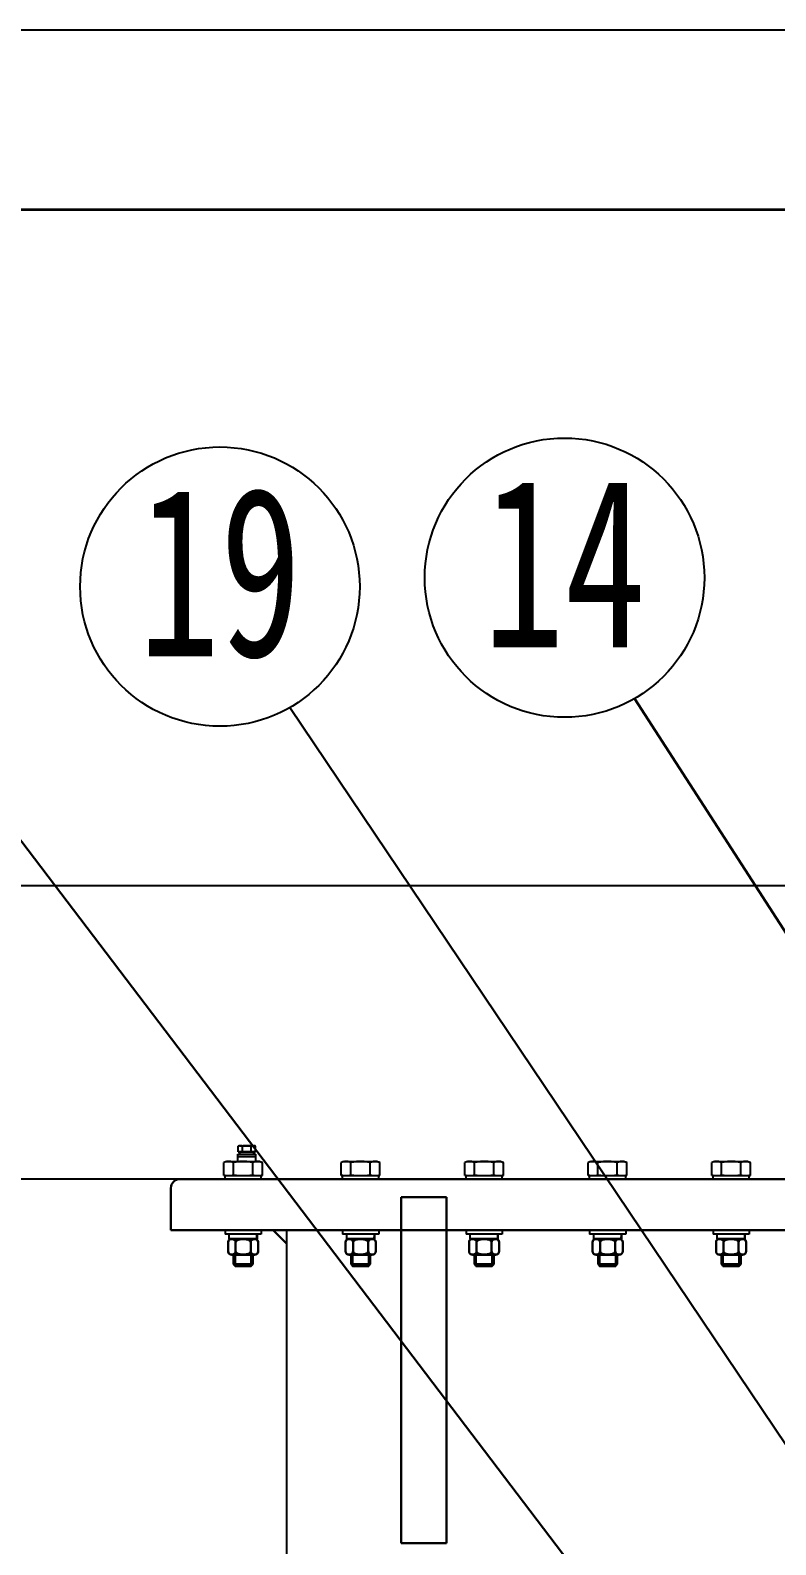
# Model space of a CAD drawing. Extents: x 54056 to 359947, y -41534 to 373650.
# Drawn here: x 79326 to 79821, y -35448 to -34442 of the extents above; entities that cross this region are included whole.
import ezdxf
from ezdxf.enums import TextEntityAlignment as Align

# ---------------------------------------------------------------- set-up
doc = ezdxf.new("R2010")
doc.units = 0
doc.header["$LTSCALE"] = 3
doc.header["$MEASUREMENT"] = 0
doc.layers.get('0').update_dxf_attribs({"linetype": 'CONTINUOUS', "lineweight": 30})
doc.layers.get('DEFPOINTS').update_dxf_attribs({"linetype": 'CONTINUOUS', "lineweight": 20})
for name, color, linetype in [('02___PRT_ALL_AXES', 7, 'CONTINUOUS'), ('08', 1, 'CONTINUOUS'), ('CHAMFER', 7, 'CONTINUOUS')]:
    doc.layers.add(name, color=color, linetype=linetype)
for name, color, linetype, lineweight in [('11', 3, 'CONTINUOUS', 18), ('标注、文本', 3, 'CONTINUOUS', 25), ('粗实线', 7, 'CONTINUOUS', 35)]:
    doc.layers.add(name, color=color, linetype=linetype, lineweight=lineweight)
doc.styles.get("Standard").update_dxf_attribs({"font": 'STFANGSO.TTF', "width": 0.7})
doc.dimstyles.new('1-15', dxfattribs={"dimscale": 20, "dimtxt": 3.5, "dimasz": 2, "dimexe": 1.5, "dimexo": 0.5, "dimgap": 0.5, "dimtad": 1, "dimtoh": 1, "dimdec": 1, "dimdsep": 46, "dimtxsty": 'Standard', "dimcen": 2.5, "dimclrd": 3, "dimclre": 3, "dimclrt": 3, "dimadec": 0, "dimazin": 2, "dimtfac": 1, "dimtdec": 1, "dimtmove": 0, "dimatfit": 2, "dimfxl": 1, "dimarcsym": 0})

# ---------------------------------------------------------------- blocks, each defined once
blk = doc.blocks.new('*D79')
at = {"color": 3, "linetype": 'ByBlock', "lineweight": -2, "transparency": 16777216}
for p, q in [((79743.2, -35205.2), (78150.5, -35205.2)), ((78180.5, -35245.2), (78180.5, -37325.2)), ((79743.2, -37365.2), (78150.5, -37365.2))]:
    blk.add_line(p, q, dxfattribs=at)
at = {"color": 3, "linetype": 'ByBlock', "transparency": 16777216}
for points in [[(78173.8, -35245.2), (78187.2, -35245.2), (78180.5, -35205.2)], [(78173.8, -37325.2), (78187.2, -37325.2), (78180.5, -37365.2)]]:
    blk.add_solid(points, dxfattribs=at)
at = {"layer": 'DEFPOINTS', "color": 0, "linetype": 'ByBlock', "transparency": 16777216}
for p in [(79753.2, -35205.2), (78180.5, -37365.2), (79753.2, -37365.2)]:
    blk.add_point(p, dxfattribs=at)
at = {"color": 3, "linetype": 'ByBlock', "lineweight": 30, "transparency": 16777216, "insert": (78134.5, -36285.2), "char_height": 70, "attachment_point": 5, "rotation": 90}
blk.add_mtext('1915', dxfattribs=at)
blk = doc.blocks.new('*D80')
at = {"color": 3, "linetype": 'ByBlock', "lineweight": -2, "transparency": 16777216}
for p, q in [((80402.7, -35010.2), (78009, -35010.2)), ((78039, -35050.2), (78039, -37325.2)), ((78746.1, -37365.2), (78009, -37365.2))]:
    blk.add_line(p, q, dxfattribs=at)
at = {"color": 3, "linetype": 'ByBlock', "transparency": 16777216}
for points in [[(78032.3, -35050.2), (78045.7, -35050.2), (78039, -35010.2)], [(78032.3, -37325.2), (78045.7, -37325.2), (78039, -37365.2)]]:
    blk.add_solid(points, dxfattribs=at)
at = {"layer": 'DEFPOINTS', "color": 0, "linetype": 'ByBlock', "transparency": 16777216}
for p in [(80412.7, -35010.2), (78039, -37365.2), (78756.1, -37365.2)]:
    blk.add_point(p, dxfattribs=at)
at = {"color": 3, "linetype": 'ByBlock', "lineweight": 30, "transparency": 16777216, "insert": (77993.1, -36187.7), "char_height": 70, "attachment_point": 5, "rotation": 90}
blk.add_mtext('2105', dxfattribs=at)

msp = doc.modelspace()

# ---------------------------------------------------------------- linework, layer by layer
at = {"color": 1, "linetype": 'ByBlock'}
for p, q in [((80308.443, -35787.438), (79727.642, -34885.742)), ((79789.219, -35597.94), (79252.857, -34891.685)), ((80098.743, -35784.861), (79498.809, -34891.685))]:
    msp.add_line(p, q, dxfattribs=at)
at = {"color": 7, "linetype": 'Continuous'}
for p, q in [((79464.466, -35186.953), (79476.014, -35186.953)), ((79474.89, -35188.553), (79474.89, -35187.28)), ((79425.74, -35205.153), (81387.74, -35205.153)), ((79454.908, -35202.653), (79455.864, -35202.653)), ((79460.369, -35202.653), (79463.236, -35202.653)), ((79472.244, -35202.653), (79475.111, -35202.653)), ((79479.616, -35202.653), (79480.572, -35202.653)), ((79532.908, -35202.653), (79533.864, -35202.653)), ((79538.369, -35202.653), (79541.236, -35202.653)), ((79550.244, -35202.653), (79553.111, -35202.653)), ((79557.616, -35202.653), (79558.572, -35202.653)), ((79614.908, -35202.653), (79615.864, -35202.653)), ((79620.369, -35202.653), (79623.236, -35202.653)), ((79632.244, -35202.653), (79635.111, -35202.653)), ((79639.616, -35202.653), (79640.572, -35202.653)), ((79696.908, -35202.653), (79697.864, -35202.653)), ((79702.369, -35202.653), (79705.236, -35202.653)), ((79714.244, -35202.653), (79717.111, -35202.653)), ((79721.616, -35202.653), (79722.572, -35202.653)), ((79778.908, -35202.653), (79779.864, -35202.653)), ((79784.369, -35202.653), (79787.236, -35202.653)), ((79796.244, -35202.653), (79799.111, -35202.653)), ((79803.616, -35202.653), (79804.572, -35202.653)), ((79419.74, -35211.153), (79419.74, -35239.153)), ((79572.74, -35217.153), (79572.74, -35447.153)), ((79572.74, -35217.153), (79602.74, -35217.153)), ((79602.74, -35447.153), (79602.74, -35217.153)), ((81210.74, -35239.153), (79419.74, -35239.153)), ((79496.74, -35248.153), (79487.74, -35239.153)), ((79457.725, -35253.049), (79457.725, -35247.257)), ((79458.54, -35244.753), (79476.94, -35244.753)), ((79462.733, -35253.049), (79462.733, -35247.257)), ((79472.748, -35253.049), (79472.748, -35247.257)), ((79476.744, -35244.753), (79476.744, -35244.747)), ((79476.94, -35244.753), (79476.94, -35241.98)), ((79477.755, -35253.049), (79477.755, -35247.257)), ((79535.725, -35253.049), (79535.725, -35247.257)), ((79536.54, -35244.753), (79554.94, -35244.753)), ((79540.733, -35253.049), (79540.733, -35247.257)), ((79550.748, -35253.049), (79550.748, -35247.257)), ((79554.744, -35244.753), (79554.744, -35244.747)), ((79554.94, -35244.753), (79554.94, -35241.98)), ((79555.755, -35253.049), (79555.755, -35247.257)), ((79617.725, -35253.049), (79617.725, -35247.257)), ((79618.54, -35244.753), (79636.94, -35244.753)), ((79622.733, -35253.049), (79622.733, -35247.257)), ((79632.748, -35253.049), (79632.748, -35247.257)), ((79636.744, -35244.753), (79636.744, -35244.747)), ((79636.94, -35244.753), (79636.94, -35241.98)), ((79637.755, -35253.049), (79637.755, -35247.257)), ((79699.725, -35253.049), (79699.725, -35247.257)), ((79700.54, -35244.753), (79718.94, -35244.753)), ((79704.733, -35253.049), (79704.733, -35247.257)), ((79714.748, -35253.049), (79714.748, -35247.257)), ((79718.744, -35244.753), (79718.744, -35244.747)), ((79718.94, -35244.753), (79718.94, -35241.98)), ((79719.755, -35253.049), (79719.755, -35247.257)), ((79781.725, -35253.049), (79781.725, -35247.257)), ((79782.54, -35244.753), (79800.94, -35244.753)), ((79786.733, -35253.049), (79786.733, -35247.257)), ((79796.748, -35253.049), (79796.748, -35247.257)), ((79800.744, -35244.753), (79800.744, -35244.747)), ((79800.94, -35244.753), (79800.94, -35241.98)), ((79801.755, -35253.049), (79801.755, -35247.257)), ((79460.229, -35255.553), (79475.251, -35255.553)), ((79461.39, -35255.553), (79461.39, -35261.708)), ((79474.09, -35255.553), (79474.09, -35261.708)), ((79538.229, -35255.553), (79553.251, -35255.553)), ((79539.39, -35255.553), (79539.39, -35261.708)), ((79552.09, -35255.553), (79552.09, -35261.708)), ((79620.229, -35255.553), (79635.251, -35255.553)), ((79621.39, -35255.553), (79621.39, -35261.708)), ((79634.09, -35255.553), (79634.09, -35261.708)), ((79702.229, -35255.553), (79717.251, -35255.553)), ((79703.39, -35255.553), (79703.39, -35261.708)), ((79716.09, -35255.553), (79716.09, -35261.708)), ((79784.229, -35255.553), (79799.251, -35255.553)), ((79785.39, -35255.553), (79785.39, -35261.708)), ((79798.09, -35255.553), (79798.09, -35261.708)), ((79462.66, -35262.978), (79461.39, -35261.708)), ((79474.09, -35261.708), (79461.39, -35261.708)), ((79462.343, -35262.978), (79473.138, -35262.978)), ((79472.82, -35262.978), (79474.09, -35261.708)), ((79540.66, -35262.978), (79539.39, -35261.708)), ((79552.09, -35261.708), (79539.39, -35261.708)), ((79540.343, -35262.978), (79551.138, -35262.978)), ((79550.82, -35262.978), (79552.09, -35261.708)), ((79622.66, -35262.978), (79621.39, -35261.708)), ((79634.09, -35261.708), (79621.39, -35261.708)), ((79622.343, -35262.978), (79633.138, -35262.978)), ((79632.82, -35262.978), (79634.09, -35261.708)), ((79704.66, -35262.978), (79703.39, -35261.708)), ((79716.09, -35261.708), (79703.39, -35261.708)), ((79704.343, -35262.978), (79715.138, -35262.978)), ((79714.82, -35262.978), (79716.09, -35261.708)), ((79786.66, -35262.978), (79785.39, -35261.708)), ((79798.09, -35261.708), (79785.39, -35261.708)), ((79786.343, -35262.978), (79797.138, -35262.978)), ((79796.82, -35262.978), (79798.09, -35261.708)), ((79602.74, -35447.153), (79572.74, -35447.153))]:
    msp.add_line(p, q, dxfattribs=at)
at = {"color": 2, "linetype": 'Continuous'}
for p, q in [((79462.343, -35262.978), (79462.343, -35255.553)), ((79473.138, -35262.978), (79473.138, -35255.553)), ((79540.343, -35262.978), (79540.343, -35255.553)), ((79551.138, -35262.978), (79551.138, -35255.553)), ((79622.343, -35262.978), (79622.343, -35255.553)), ((79633.138, -35262.978), (79633.138, -35255.553)), ((79704.343, -35262.978), (79704.343, -35255.553)), ((79715.138, -35262.978), (79715.138, -35255.553)), ((79786.343, -35262.978), (79786.343, -35255.553)), ((79797.138, -35262.978), (79797.138, -35255.553))]:
    msp.add_line(p, q, dxfattribs=at)
at = {"color": 7, "linetype": 'Continuous'}
for centre, radius, start, end in [((79425.74, -35211.153), 6, 90, 180), ((79460.229, -35247.257), 2.504, 90, 179.999794), ((79475.251, -35247.257), 2.504, 0, 90), ((79538.229, -35247.257), 2.504, 90, 179.999794), ((79553.251, -35247.257), 2.504, 0, 90), ((79620.229, -35247.257), 2.504, 90, 179.999794), ((79635.251, -35247.257), 2.504, 0, 90), ((79702.229, -35247.257), 2.504, 90, 179.999794), ((79717.251, -35247.257), 2.504, 0, 90), ((79784.229, -35247.257), 2.504, 90, 179.999794), ((79799.251, -35247.257), 2.504, 0, 90), ((79460.229, -35253.049), 2.504, 180.000002, 270), ((79475.251, -35253.049), 2.504, 270, 359.999871), ((79538.229, -35253.049), 2.504, 180.000002, 270), ((79553.251, -35253.049), 2.504, 270, 359.999871), ((79620.229, -35253.049), 2.504, 180.000002, 270), ((79635.251, -35253.049), 2.504, 270, 359.999871), ((79702.229, -35253.049), 2.504, 180.000002, 270), ((79717.251, -35253.049), 2.504, 270, 359.999871), ((79784.229, -35253.049), 2.504, 180.000002, 270), ((79799.251, -35253.049), 2.504, 270, 359.999871)]:
    msp.add_arc(centre, radius, start, end, dxfattribs=at)
for centre, major_axis, start_param, end_param in [((79470.24, -35186.78), (0, 8.054), 4.49040687, 4.69088195), ((79470.24, -35187.28), (0, 8.054), -1.72954512, -1.536876), ((79467.74, -35241.48), (0, 15.935), 4.50586417, 4.7015192), ((79467.74, -35241.98), (0, 15.935), -1.74572081, -1.55277716), ((79545.74, -35241.48), (0, 15.935), 4.50586417, 4.7015192), ((79545.74, -35241.98), (0, 15.935), -1.74572081, -1.55277716), ((79627.74, -35241.48), (0, 15.935), 4.50586417, 4.7015192), ((79627.74, -35241.98), (0, 15.935), -1.74572081, -1.55277716), ((79709.74, -35241.48), (0, 15.935), 4.50586417, 4.7015192), ((79709.74, -35241.98), (0, 15.935), -1.74572081, -1.55277716), ((79791.74, -35241.48), (0, 15.935), 4.50586417, 4.7015192), ((79791.74, -35241.98), (0, 15.935), -1.74572081, -1.55277716)]:
    msp.add_ellipse(centre, major_axis=major_axis, ratio=0.57735027, start_param=start_param, end_param=end_param, dxfattribs=at)
for points, knots in [([(79461.39, -35245.228), (79461.063, -35245.106), (79460.36, -35245.001), (79459.281, -35245.085), (79458.073, -35245.686), (79457.725, -35246.699), (79457.725, -35247.257)], [0, 0, 0, 0, 0.21402881, 0.42639064, 0.65847804, 1, 1, 1, 1]), ([(79462.733, -35247.257), (79462.733, -35246.751), (79462.461, -35245.848), (79461.714, -35245.349), (79461.39, -35245.228)], [0, 0, 0, 0, 0.5933627, 1, 1, 1, 1]), ([(79472.748, -35247.257), (79472.748, -35247.011), (79472.588, -35246.512), (79472.056, -35245.975), (79471.404, -35245.606), (79470.463, -35245.279), (79469.23, -35245.081), (79467.741, -35245.018), (79466.251, -35245.081), (79465.018, -35245.278), (79464.077, -35245.606), (79463.425, -35245.975), (79462.892, -35246.512), (79462.733, -35247.011), (79462.733, -35247.257)], [0, 0, 0, 0, 0.06199823, 0.12437312, 0.18692444, 0.24953569, 0.37469455, 0.49995138, 0.62521328, 0.75039149, 0.81301921, 0.8755882, 0.93799288, 1, 1, 1, 1]), ([(79474.09, -35245.228), (79473.765, -35245.35), (79473.019, -35245.848), (79472.748, -35246.751), (79472.748, -35247.257)], [0, 0, 0, 0, 0.40667188, 1, 1, 1, 1]), ([(79477.755, -35247.257), (79477.755, -35246.699), (79477.407, -35245.686), (79476.199, -35245.085), (79475.12, -35245.001), (79474.417, -35245.106), (79474.09, -35245.228)], [0, 0, 0, 0, 0.34149275, 0.57356865, 0.78594439, 1, 1, 1, 1]), ([(79539.39, -35245.228), (79539.063, -35245.106), (79538.36, -35245.001), (79537.281, -35245.085), (79536.073, -35245.686), (79535.725, -35246.699), (79535.725, -35247.257)], [0, 0, 0, 0, 0.21402881, 0.42639064, 0.65847804, 1, 1, 1, 1]), ([(79540.733, -35247.257), (79540.733, -35246.751), (79540.461, -35245.848), (79539.714, -35245.349), (79539.39, -35245.228)], [0, 0, 0, 0, 0.5933627, 1, 1, 1, 1]), ([(79550.748, -35247.257), (79550.748, -35247.011), (79550.588, -35246.512), (79550.056, -35245.975), (79549.404, -35245.606), (79548.463, -35245.279), (79547.23, -35245.081), (79545.741, -35245.018), (79544.251, -35245.081), (79543.018, -35245.278), (79542.077, -35245.606), (79541.425, -35245.975), (79540.892, -35246.512), (79540.733, -35247.011), (79540.733, -35247.257)], [0, 0, 0, 0, 0.06199823, 0.12437312, 0.18692444, 0.24953569, 0.37469455, 0.49995138, 0.62521328, 0.75039149, 0.81301921, 0.8755882, 0.93799288, 1, 1, 1, 1]), ([(79552.09, -35245.228), (79551.765, -35245.35), (79551.019, -35245.848), (79550.748, -35246.751), (79550.748, -35247.257)], [0, 0, 0, 0, 0.40667188, 1, 1, 1, 1]), ([(79555.755, -35247.257), (79555.755, -35246.699), (79555.407, -35245.686), (79554.199, -35245.085), (79553.12, -35245.001), (79552.417, -35245.106), (79552.09, -35245.228)], [0, 0, 0, 0, 0.34149275, 0.57356865, 0.78594439, 1, 1, 1, 1]), ([(79621.39, -35245.228), (79621.063, -35245.106), (79620.36, -35245.001), (79619.281, -35245.085), (79618.073, -35245.686), (79617.725, -35246.699), (79617.725, -35247.257)], [0, 0, 0, 0, 0.21402881, 0.42639064, 0.65847804, 1, 1, 1, 1]), ([(79622.733, -35247.257), (79622.733, -35246.751), (79622.461, -35245.848), (79621.714, -35245.349), (79621.39, -35245.228)], [0, 0, 0, 0, 0.5933627, 1, 1, 1, 1]), ([(79632.748, -35247.257), (79632.748, -35247.011), (79632.588, -35246.512), (79632.056, -35245.975), (79631.404, -35245.606), (79630.463, -35245.279), (79629.23, -35245.081), (79627.741, -35245.018), (79626.251, -35245.081), (79625.018, -35245.278), (79624.077, -35245.606), (79623.425, -35245.975), (79622.892, -35246.512), (79622.733, -35247.011), (79622.733, -35247.257)], [0, 0, 0, 0, 0.06199823, 0.12437312, 0.18692444, 0.24953569, 0.37469455, 0.49995138, 0.62521328, 0.75039149, 0.81301921, 0.8755882, 0.93799288, 1, 1, 1, 1]), ([(79634.09, -35245.228), (79633.765, -35245.35), (79633.019, -35245.848), (79632.748, -35246.751), (79632.748, -35247.257)], [0, 0, 0, 0, 0.40667188, 1, 1, 1, 1]), ([(79637.755, -35247.257), (79637.755, -35246.699), (79637.407, -35245.686), (79636.199, -35245.085), (79635.12, -35245.001), (79634.417, -35245.106), (79634.09, -35245.228)], [0, 0, 0, 0, 0.34149275, 0.57356865, 0.78594439, 1, 1, 1, 1]), ([(79703.39, -35245.228), (79703.063, -35245.106), (79702.36, -35245.001), (79701.281, -35245.085), (79700.073, -35245.686), (79699.725, -35246.699), (79699.725, -35247.257)], [0, 0, 0, 0, 0.21402881, 0.42639064, 0.65847804, 1, 1, 1, 1]), ([(79704.733, -35247.257), (79704.733, -35246.751), (79704.461, -35245.848), (79703.714, -35245.349), (79703.39, -35245.228)], [0, 0, 0, 0, 0.5933627, 1, 1, 1, 1]), ([(79714.748, -35247.257), (79714.748, -35247.011), (79714.588, -35246.512), (79714.056, -35245.975), (79713.404, -35245.606), (79712.463, -35245.279), (79711.23, -35245.081), (79709.741, -35245.018), (79708.251, -35245.081), (79707.018, -35245.278), (79706.077, -35245.606), (79705.425, -35245.975), (79704.892, -35246.512), (79704.733, -35247.011), (79704.733, -35247.257)], [0, 0, 0, 0, 0.06199823, 0.12437312, 0.18692444, 0.24953569, 0.37469455, 0.49995138, 0.62521328, 0.75039149, 0.81301921, 0.8755882, 0.93799288, 1, 1, 1, 1]), ([(79716.09, -35245.228), (79715.765, -35245.35), (79715.019, -35245.848), (79714.748, -35246.751), (79714.748, -35247.257)], [0, 0, 0, 0, 0.40667188, 1, 1, 1, 1]), ([(79719.755, -35247.257), (79719.755, -35246.699), (79719.407, -35245.686), (79718.199, -35245.085), (79717.12, -35245.001), (79716.417, -35245.106), (79716.09, -35245.228)], [0, 0, 0, 0, 0.34149275, 0.57356865, 0.78594439, 1, 1, 1, 1]), ([(79785.39, -35245.228), (79785.063, -35245.106), (79784.36, -35245.001), (79783.281, -35245.085), (79782.073, -35245.686), (79781.725, -35246.699), (79781.725, -35247.257)], [0, 0, 0, 0, 0.21402881, 0.42639064, 0.65847804, 1, 1, 1, 1]), ([(79786.733, -35247.257), (79786.733, -35246.751), (79786.461, -35245.848), (79785.714, -35245.349), (79785.39, -35245.228)], [0, 0, 0, 0, 0.5933627, 1, 1, 1, 1]), ([(79796.748, -35247.257), (79796.748, -35247.011), (79796.588, -35246.512), (79796.056, -35245.975), (79795.404, -35245.606), (79794.463, -35245.279), (79793.23, -35245.081), (79791.741, -35245.018), (79790.251, -35245.081), (79789.018, -35245.278), (79788.077, -35245.606), (79787.425, -35245.975), (79786.892, -35246.512), (79786.733, -35247.011), (79786.733, -35247.257)], [0, 0, 0, 0, 0.06199823, 0.12437312, 0.18692444, 0.24953569, 0.37469455, 0.49995138, 0.62521328, 0.75039149, 0.81301921, 0.8755882, 0.93799288, 1, 1, 1, 1]), ([(79798.09, -35245.228), (79797.765, -35245.35), (79797.019, -35245.848), (79796.748, -35246.751), (79796.748, -35247.257)], [0, 0, 0, 0, 0.40667188, 1, 1, 1, 1]), ([(79801.755, -35247.257), (79801.755, -35246.699), (79801.407, -35245.686), (79800.199, -35245.085), (79799.12, -35245.001), (79798.417, -35245.106), (79798.09, -35245.228)], [0, 0, 0, 0, 0.34149275, 0.57356865, 0.78594439, 1, 1, 1, 1]), ([(79457.725, -35253.049), (79457.725, -35253.607), (79458.073, -35254.619), (79459.281, -35255.221), (79460.36, -35255.304), (79461.063, -35255.2), (79461.39, -35255.077)], [0, 0, 0, 0, 0.34145674, 0.57354176, 0.78593156, 1, 1, 1, 1]), ([(79461.39, -35255.077), (79461.715, -35254.956), (79462.461, -35254.458), (79462.733, -35253.554), (79462.733, -35253.049)], [0, 0, 0, 0, 0.40666675, 1, 1, 1, 1]), ([(79462.733, -35253.049), (79462.733, -35253.295), (79462.892, -35253.793), (79463.424, -35254.33), (79464.076, -35254.7), (79465.017, -35255.027), (79466.25, -35255.225), (79467.739, -35255.288), (79469.229, -35255.225), (79470.462, -35255.027), (79471.403, -35254.7), (79472.055, -35254.331), (79472.588, -35253.794), (79472.748, -35253.295), (79472.748, -35253.049)], [0, 0, 0, 0, 0.06199761, 0.12437229, 0.18692411, 0.24953496, 0.37469347, 0.49995046, 0.62521269, 0.75039194, 0.81302006, 0.87558856, 0.93799121, 1, 1, 1, 1]), ([(79472.748, -35253.049), (79472.748, -35253.554), (79473.019, -35254.458), (79473.765, -35254.956), (79474.09, -35255.078)], [0, 0, 0, 0, 0.59330645, 1, 1, 1, 1]), ([(79474.09, -35255.078), (79474.417, -35255.2), (79475.12, -35255.304), (79476.199, -35255.221), (79477.407, -35254.62), (79477.755, -35253.607), (79477.755, -35253.049)], [0, 0, 0, 0, 0.21404041, 0.42641215, 0.65850915, 1, 1, 1, 1]), ([(79535.725, -35253.049), (79535.725, -35253.607), (79536.073, -35254.619), (79537.281, -35255.221), (79538.36, -35255.304), (79539.063, -35255.2), (79539.39, -35255.077)], [0, 0, 0, 0, 0.34145674, 0.57354176, 0.78593156, 1, 1, 1, 1]), ([(79539.39, -35255.077), (79539.715, -35254.956), (79540.461, -35254.458), (79540.733, -35253.554), (79540.733, -35253.049)], [0, 0, 0, 0, 0.40666675, 1, 1, 1, 1]), ([(79540.733, -35253.049), (79540.733, -35253.295), (79540.892, -35253.793), (79541.424, -35254.33), (79542.076, -35254.7), (79543.017, -35255.027), (79544.25, -35255.225), (79545.739, -35255.288), (79547.229, -35255.225), (79548.462, -35255.027), (79549.403, -35254.7), (79550.055, -35254.331), (79550.588, -35253.794), (79550.748, -35253.295), (79550.748, -35253.049)], [0, 0, 0, 0, 0.06199761, 0.12437229, 0.18692411, 0.24953496, 0.37469347, 0.49995046, 0.62521269, 0.75039194, 0.81302006, 0.87558856, 0.93799121, 1, 1, 1, 1]), ([(79550.748, -35253.049), (79550.748, -35253.554), (79551.019, -35254.458), (79551.765, -35254.956), (79552.09, -35255.078)], [0, 0, 0, 0, 0.59330645, 1, 1, 1, 1]), ([(79552.09, -35255.078), (79552.417, -35255.2), (79553.12, -35255.304), (79554.199, -35255.221), (79555.407, -35254.62), (79555.755, -35253.607), (79555.755, -35253.049)], [0, 0, 0, 0, 0.21404041, 0.42641215, 0.65850915, 1, 1, 1, 1]), ([(79617.725, -35253.049), (79617.725, -35253.607), (79618.073, -35254.619), (79619.281, -35255.221), (79620.36, -35255.304), (79621.063, -35255.2), (79621.39, -35255.077)], [0, 0, 0, 0, 0.34145674, 0.57354176, 0.78593156, 1, 1, 1, 1]), ([(79621.39, -35255.077), (79621.715, -35254.956), (79622.461, -35254.458), (79622.733, -35253.554), (79622.733, -35253.049)], [0, 0, 0, 0, 0.40666675, 1, 1, 1, 1]), ([(79622.733, -35253.049), (79622.733, -35253.295), (79622.892, -35253.793), (79623.424, -35254.33), (79624.076, -35254.7), (79625.017, -35255.027), (79626.25, -35255.225), (79627.739, -35255.288), (79629.229, -35255.225), (79630.462, -35255.027), (79631.403, -35254.7), (79632.055, -35254.331), (79632.588, -35253.794), (79632.748, -35253.295), (79632.748, -35253.049)], [0, 0, 0, 0, 0.06199761, 0.12437229, 0.18692411, 0.24953496, 0.37469347, 0.49995046, 0.62521269, 0.75039194, 0.81302006, 0.87558856, 0.93799121, 1, 1, 1, 1]), ([(79632.748, -35253.049), (79632.748, -35253.554), (79633.019, -35254.458), (79633.765, -35254.956), (79634.09, -35255.078)], [0, 0, 0, 0, 0.59330645, 1, 1, 1, 1]), ([(79634.09, -35255.078), (79634.417, -35255.2), (79635.12, -35255.304), (79636.199, -35255.221), (79637.407, -35254.62), (79637.755, -35253.607), (79637.755, -35253.049)], [0, 0, 0, 0, 0.21404041, 0.42641215, 0.65850915, 1, 1, 1, 1]), ([(79699.725, -35253.049), (79699.725, -35253.607), (79700.073, -35254.619), (79701.281, -35255.221), (79702.36, -35255.304), (79703.063, -35255.2), (79703.39, -35255.077)], [0, 0, 0, 0, 0.34145674, 0.57354176, 0.78593156, 1, 1, 1, 1]), ([(79703.39, -35255.077), (79703.715, -35254.956), (79704.461, -35254.458), (79704.733, -35253.554), (79704.733, -35253.049)], [0, 0, 0, 0, 0.40666675, 1, 1, 1, 1]), ([(79704.733, -35253.049), (79704.733, -35253.295), (79704.892, -35253.793), (79705.424, -35254.33), (79706.076, -35254.7), (79707.017, -35255.027), (79708.25, -35255.225), (79709.739, -35255.288), (79711.229, -35255.225), (79712.462, -35255.027), (79713.403, -35254.7), (79714.055, -35254.331), (79714.588, -35253.794), (79714.748, -35253.295), (79714.748, -35253.049)], [0, 0, 0, 0, 0.06199761, 0.12437229, 0.18692411, 0.24953496, 0.37469347, 0.49995046, 0.62521269, 0.75039194, 0.81302006, 0.87558856, 0.93799121, 1, 1, 1, 1]), ([(79714.748, -35253.049), (79714.748, -35253.554), (79715.019, -35254.458), (79715.765, -35254.956), (79716.09, -35255.078)], [0, 0, 0, 0, 0.59330645, 1, 1, 1, 1]), ([(79716.09, -35255.078), (79716.417, -35255.2), (79717.12, -35255.304), (79718.199, -35255.221), (79719.407, -35254.62), (79719.755, -35253.607), (79719.755, -35253.049)], [0, 0, 0, 0, 0.21404041, 0.42641215, 0.65850915, 1, 1, 1, 1]), ([(79781.725, -35253.049), (79781.725, -35253.607), (79782.073, -35254.619), (79783.281, -35255.221), (79784.36, -35255.304), (79785.063, -35255.2), (79785.39, -35255.077)], [0, 0, 0, 0, 0.34145674, 0.57354176, 0.78593156, 1, 1, 1, 1]), ([(79785.39, -35255.077), (79785.715, -35254.956), (79786.461, -35254.458), (79786.733, -35253.554), (79786.733, -35253.049)], [0, 0, 0, 0, 0.40666675, 1, 1, 1, 1]), ([(79786.733, -35253.049), (79786.733, -35253.295), (79786.892, -35253.793), (79787.424, -35254.33), (79788.076, -35254.7), (79789.017, -35255.027), (79790.25, -35255.225), (79791.739, -35255.288), (79793.229, -35255.225), (79794.462, -35255.027), (79795.403, -35254.7), (79796.055, -35254.331), (79796.588, -35253.794), (79796.748, -35253.295), (79796.748, -35253.049)], [0, 0, 0, 0, 0.06199761, 0.12437229, 0.18692411, 0.24953496, 0.37469347, 0.49995046, 0.62521269, 0.75039194, 0.81302006, 0.87558856, 0.93799121, 1, 1, 1, 1]), ([(79796.748, -35253.049), (79796.748, -35253.554), (79797.019, -35254.458), (79797.765, -35254.956), (79798.09, -35255.078)], [0, 0, 0, 0, 0.59330645, 1, 1, 1, 1]), ([(79798.09, -35255.078), (79798.417, -35255.2), (79799.12, -35255.304), (79800.199, -35255.221), (79801.407, -35254.62), (79801.755, -35253.607), (79801.755, -35253.049)], [0, 0, 0, 0, 0.21404041, 0.42641215, 0.65850915, 1, 1, 1, 1])]:
    msp.add_open_spline(points, degree=3, knots=knots, dxfattribs=at)
at = {"layer": '02___PRT_ALL_AXES', "color": 7, "linetype": 'Continuous'}
for p, q in [((79464.24, -35193.407), (79464.24, -35188.553)), ((79464.24, -35188.553), (79476.24, -35188.553)), ((79465.24, -35182.953), (79464.466, -35183.273)), ((79464.466, -35186.953), (79464.466, -35183.273)), ((79465.24, -35182.953), (79475.24, -35182.953)), ((79465.59, -35188.553), (79465.59, -35186.953)), ((79467.353, -35186.953), (79467.353, -35183.273)), ((79473.127, -35186.953), (79473.127, -35183.273)), ((79475.24, -35182.953), (79476.014, -35183.273)), ((79476.014, -35186.953), (79476.014, -35183.273)), ((79476.24, -35193.407), (79476.24, -35188.553)), ((79456.628, -35193.407), (79454.908, -35194.119)), ((79454.908, -35202.653), (79454.908, -35194.119)), ((79456.628, -35193.407), (79478.853, -35193.407)), ((79461.324, -35202.653), (79461.324, -35194.119)), ((79464.24, -35190.153), (79476.24, -35190.153)), ((79474.156, -35202.653), (79474.156, -35194.119)), ((79478.853, -35193.407), (79480.572, -35194.119)), ((79480.572, -35202.653), (79480.572, -35194.119)), ((79534.628, -35193.407), (79532.908, -35194.119)), ((79532.908, -35202.653), (79532.908, -35194.119)), ((79534.628, -35193.407), (79556.853, -35193.407)), ((79539.324, -35202.653), (79539.324, -35194.119)), ((79552.156, -35202.653), (79552.156, -35194.119)), ((79556.853, -35193.407), (79558.572, -35194.119)), ((79558.572, -35202.653), (79558.572, -35194.119)), ((79616.628, -35193.407), (79614.908, -35194.119)), ((79614.908, -35202.653), (79614.908, -35194.119)), ((79616.628, -35193.407), (79638.853, -35193.407)), ((79621.324, -35202.653), (79621.324, -35194.119)), ((79634.156, -35202.653), (79634.156, -35194.119)), ((79638.853, -35193.407), (79640.572, -35194.119)), ((79640.572, -35202.653), (79640.572, -35194.119)), ((79698.628, -35193.407), (79696.908, -35194.119)), ((79696.908, -35202.653), (79696.908, -35194.119)), ((79698.628, -35193.407), (79720.853, -35193.407)), ((79703.324, -35202.653), (79703.324, -35194.119)), ((79716.156, -35202.653), (79716.156, -35194.119)), ((79720.853, -35193.407), (79722.572, -35194.119)), ((79722.572, -35202.653), (79722.572, -35194.119)), ((79780.628, -35193.407), (79778.908, -35194.119)), ((79778.908, -35202.653), (79778.908, -35194.119)), ((79780.628, -35193.407), (79802.853, -35193.407)), ((79785.324, -35202.653), (79785.324, -35194.119)), ((79798.156, -35202.653), (79798.156, -35194.119)), ((79802.853, -35193.407), (79804.572, -35194.119)), ((79804.572, -35202.653), (79804.572, -35194.119)), ((79455.74, -35205.153), (79455.74, -35202.653)), ((79455.864, -35202.653), (79460.369, -35202.653)), ((79463.236, -35202.653), (79472.244, -35202.653)), ((79475.111, -35202.653), (79479.616, -35202.653)), ((79479.74, -35205.153), (79479.74, -35202.653)), ((79533.74, -35205.153), (79533.74, -35202.653)), ((79533.864, -35202.653), (79538.369, -35202.653)), ((79541.236, -35202.653), (79550.244, -35202.653)), ((79553.111, -35202.653), (79557.616, -35202.653)), ((79557.74, -35205.153), (79557.74, -35202.653)), ((79615.74, -35205.153), (79615.74, -35202.653)), ((79615.864, -35202.653), (79620.369, -35202.653)), ((79623.236, -35202.653), (79632.244, -35202.653)), ((79635.111, -35202.653), (79639.616, -35202.653)), ((79639.74, -35205.153), (79639.74, -35202.653)), ((79697.74, -35205.153), (79697.74, -35202.653)), ((79697.864, -35202.653), (79702.369, -35202.653)), ((79705.236, -35202.653), (79714.244, -35202.653)), ((79717.111, -35202.653), (79721.616, -35202.653)), ((79721.74, -35205.153), (79721.74, -35202.653)), ((79779.74, -35205.153), (79779.74, -35202.653)), ((79779.864, -35202.653), (79784.369, -35202.653)), ((79787.236, -35202.653), (79796.244, -35202.653)), ((79799.111, -35202.653), (79803.616, -35202.653)), ((79803.74, -35205.153), (79803.74, -35202.653)), ((79455.74, -35239.153), (79455.74, -35241.653)), ((79479.74, -35239.153), (79479.74, -35241.653)), ((79533.74, -35239.153), (79533.74, -35241.653)), ((79557.74, -35239.153), (79557.74, -35241.653)), ((79615.74, -35239.153), (79615.74, -35241.653)), ((79639.74, -35239.153), (79639.74, -35241.653)), ((79697.74, -35239.153), (79697.74, -35241.653)), ((79721.74, -35239.153), (79721.74, -35241.653)), ((79779.74, -35239.153), (79779.74, -35241.653)), ((79803.74, -35239.153), (79803.74, -35241.653)), ((79479.74, -35241.653), (79455.74, -35241.653)), ((79458.54, -35244.753), (79458.54, -35241.653)), ((79557.74, -35241.653), (79533.74, -35241.653)), ((79536.54, -35244.753), (79536.54, -35241.653)), ((79639.74, -35241.653), (79615.74, -35241.653)), ((79618.54, -35244.753), (79618.54, -35241.653)), ((79721.74, -35241.653), (79697.74, -35241.653)), ((79700.54, -35244.753), (79700.54, -35241.653)), ((79803.74, -35241.653), (79779.74, -35241.653)), ((79782.54, -35244.753), (79782.54, -35241.653))]:
    msp.add_line(p, q, dxfattribs=at)
for points, knots in [([(79465.91, -35182.953), (79465.788, -35182.953), (79465.293, -35182.983), (79464.812, -35183.13), (79464.466, -35183.273)], [0, 0, 0, 0, 0.24529249, 1, 1, 1, 1]), ([(79467.353, -35183.273), (79467.236, -35183.224), (79466.774, -35183.05), (79466.277, -35182.953), (79465.91, -35182.953)], [0, 0, 0, 0, 0.25723469, 1, 1, 1, 1]), ([(79474.57, -35182.953), (79474.449, -35182.953), (79473.954, -35182.983), (79473.472, -35183.13), (79473.127, -35183.273)], [0, 0, 0, 0, 0.24529249, 1, 1, 1, 1]), ([(79476.014, -35183.273), (79475.896, -35183.224), (79475.434, -35183.05), (79474.937, -35182.953), (79474.57, -35182.953)], [0, 0, 0, 0, 0.25723469, 1, 1, 1, 1]), ([(79456.664, -35193.562), (79456.516, -35193.593), (79455.918, -35193.736), (79455.336, -35193.942), (79454.908, -35194.119)], [0, 0, 0, 0, 0.24617461, 1, 1, 1, 1]), ([(79458.116, -35193.407), (79457.995, -35193.407), (79457.508, -35193.42), (79457.022, -35193.487), (79456.664, -35193.562)], [0, 0, 0, 0, 0.24885981, 1, 1, 1, 1]), ([(79461.324, -35194.119), (79460.807, -35193.905), (79460.015, -35193.634), (79458.929, -35193.44), (79458.386, -35193.407), (79458.116, -35193.407)], [0, 0, 0, 0, 0.50776307, 0.7551173, 1, 1, 1, 1]), ([(79467.74, -35193.407), (79466.663, -35193.407), (79464.507, -35193.541), (79462.379, -35193.901), (79461.324, -35194.119)], [0, 0, 0, 0, 0.4999515, 1, 1, 1, 1]), ([(79474.156, -35194.119), (79473.101, -35193.901), (79470.973, -35193.541), (79468.817, -35193.407), (79467.74, -35193.407)], [0, 0, 0, 0, 0.50004396, 1, 1, 1, 1]), ([(79477.364, -35193.407), (79477.094, -35193.407), (79476.551, -35193.44), (79475.465, -35193.634), (79474.673, -35193.905), (79474.156, -35194.119)], [0, 0, 0, 0, 0.2448803, 0.49223258, 1, 1, 1, 1]), ([(79480.572, -35194.119), (79480.055, -35193.905), (79479.263, -35193.634), (79478.176, -35193.44), (79477.633, -35193.407), (79477.364, -35193.407)], [0, 0, 0, 0, 0.50776307, 0.7551173, 1, 1, 1, 1]), ([(79534.664, -35193.562), (79534.516, -35193.593), (79533.918, -35193.736), (79533.336, -35193.942), (79532.908, -35194.119)], [0, 0, 0, 0, 0.24617461, 1, 1, 1, 1]), ([(79536.116, -35193.407), (79535.995, -35193.407), (79535.508, -35193.42), (79535.022, -35193.487), (79534.664, -35193.562)], [0, 0, 0, 0, 0.24885981, 1, 1, 1, 1]), ([(79539.324, -35194.119), (79538.807, -35193.905), (79538.015, -35193.634), (79536.929, -35193.44), (79536.386, -35193.407), (79536.116, -35193.407)], [0, 0, 0, 0, 0.50776307, 0.7551173, 1, 1, 1, 1]), ([(79545.74, -35193.407), (79544.663, -35193.407), (79542.507, -35193.541), (79540.379, -35193.901), (79539.324, -35194.119)], [0, 0, 0, 0, 0.4999515, 1, 1, 1, 1]), ([(79552.156, -35194.119), (79551.101, -35193.901), (79548.973, -35193.541), (79546.817, -35193.407), (79545.74, -35193.407)], [0, 0, 0, 0, 0.50004396, 1, 1, 1, 1]), ([(79555.364, -35193.407), (79555.094, -35193.407), (79554.551, -35193.44), (79553.465, -35193.634), (79552.673, -35193.905), (79552.156, -35194.119)], [0, 0, 0, 0, 0.2448803, 0.49223258, 1, 1, 1, 1]), ([(79558.572, -35194.119), (79558.055, -35193.905), (79557.263, -35193.634), (79556.176, -35193.44), (79555.633, -35193.407), (79555.364, -35193.407)], [0, 0, 0, 0, 0.50776307, 0.7551173, 1, 1, 1, 1]), ([(79616.664, -35193.562), (79616.516, -35193.593), (79615.918, -35193.736), (79615.336, -35193.942), (79614.908, -35194.119)], [0, 0, 0, 0, 0.24617461, 1, 1, 1, 1]), ([(79618.116, -35193.407), (79617.995, -35193.407), (79617.508, -35193.42), (79617.022, -35193.487), (79616.664, -35193.562)], [0, 0, 0, 0, 0.24885981, 1, 1, 1, 1]), ([(79621.324, -35194.119), (79620.807, -35193.905), (79620.015, -35193.634), (79618.929, -35193.44), (79618.386, -35193.407), (79618.116, -35193.407)], [0, 0, 0, 0, 0.50776307, 0.7551173, 1, 1, 1, 1]), ([(79627.74, -35193.407), (79626.663, -35193.407), (79624.507, -35193.541), (79622.379, -35193.901), (79621.324, -35194.119)], [0, 0, 0, 0, 0.4999515, 1, 1, 1, 1]), ([(79634.156, -35194.119), (79633.101, -35193.901), (79630.973, -35193.541), (79628.817, -35193.407), (79627.74, -35193.407)], [0, 0, 0, 0, 0.50004396, 1, 1, 1, 1]), ([(79637.364, -35193.407), (79637.094, -35193.407), (79636.551, -35193.44), (79635.465, -35193.634), (79634.673, -35193.905), (79634.156, -35194.119)], [0, 0, 0, 0, 0.2448803, 0.49223258, 1, 1, 1, 1]), ([(79640.572, -35194.119), (79640.055, -35193.905), (79639.263, -35193.634), (79638.176, -35193.44), (79637.633, -35193.407), (79637.364, -35193.407)], [0, 0, 0, 0, 0.50776307, 0.7551173, 1, 1, 1, 1]), ([(79698.664, -35193.562), (79698.516, -35193.593), (79697.918, -35193.736), (79697.336, -35193.942), (79696.908, -35194.119)], [0, 0, 0, 0, 0.24617461, 1, 1, 1, 1]), ([(79700.116, -35193.407), (79699.995, -35193.407), (79699.508, -35193.42), (79699.022, -35193.487), (79698.664, -35193.562)], [0, 0, 0, 0, 0.24885981, 1, 1, 1, 1]), ([(79703.324, -35194.119), (79702.807, -35193.905), (79702.015, -35193.634), (79700.929, -35193.44), (79700.386, -35193.407), (79700.116, -35193.407)], [0, 0, 0, 0, 0.50776307, 0.7551173, 1, 1, 1, 1]), ([(79709.74, -35193.407), (79708.663, -35193.407), (79706.507, -35193.541), (79704.379, -35193.901), (79703.324, -35194.119)], [0, 0, 0, 0, 0.4999515, 1, 1, 1, 1]), ([(79716.156, -35194.119), (79715.101, -35193.901), (79712.973, -35193.541), (79710.817, -35193.407), (79709.74, -35193.407)], [0, 0, 0, 0, 0.50004396, 1, 1, 1, 1]), ([(79719.364, -35193.407), (79719.094, -35193.407), (79718.551, -35193.44), (79717.465, -35193.634), (79716.673, -35193.905), (79716.156, -35194.119)], [0, 0, 0, 0, 0.2448803, 0.49223258, 1, 1, 1, 1]), ([(79722.572, -35194.119), (79722.055, -35193.905), (79721.263, -35193.634), (79720.176, -35193.44), (79719.633, -35193.407), (79719.364, -35193.407)], [0, 0, 0, 0, 0.50776307, 0.7551173, 1, 1, 1, 1]), ([(79780.664, -35193.562), (79780.516, -35193.593), (79779.918, -35193.736), (79779.336, -35193.942), (79778.908, -35194.119)], [0, 0, 0, 0, 0.24617461, 1, 1, 1, 1]), ([(79782.116, -35193.407), (79781.995, -35193.407), (79781.508, -35193.42), (79781.022, -35193.487), (79780.664, -35193.562)], [0, 0, 0, 0, 0.24885981, 1, 1, 1, 1]), ([(79785.324, -35194.119), (79784.807, -35193.905), (79784.015, -35193.634), (79782.929, -35193.44), (79782.386, -35193.407), (79782.116, -35193.407)], [0, 0, 0, 0, 0.50776307, 0.7551173, 1, 1, 1, 1]), ([(79791.74, -35193.407), (79790.663, -35193.407), (79788.507, -35193.541), (79786.379, -35193.901), (79785.324, -35194.119)], [0, 0, 0, 0, 0.4999515, 1, 1, 1, 1]), ([(79798.156, -35194.119), (79797.101, -35193.901), (79794.973, -35193.541), (79792.817, -35193.407), (79791.74, -35193.407)], [0, 0, 0, 0, 0.50004396, 1, 1, 1, 1]), ([(79801.364, -35193.407), (79801.094, -35193.407), (79800.551, -35193.44), (79799.465, -35193.634), (79798.673, -35193.905), (79798.156, -35194.119)], [0, 0, 0, 0, 0.2448803, 0.49223258, 1, 1, 1, 1]), ([(79804.572, -35194.119), (79804.055, -35193.905), (79803.263, -35193.634), (79802.176, -35193.44), (79801.633, -35193.407), (79801.364, -35193.407)], [0, 0, 0, 0, 0.50776307, 0.7551173, 1, 1, 1, 1])]:
    msp.add_open_spline(points, degree=3, knots=knots, dxfattribs=at)
for points in [[(79470.24, -35182.953), (79469.272, -35182.953), (79468.301, -35183.077), (79467.353, -35183.273)], [(79473.127, -35183.273), (79472.179, -35183.077), (79471.208, -35182.953), (79470.24, -35182.953)]]:
    msp.add_open_spline(points, degree=3, dxfattribs=at)
at = {"layer": '08', "color": 1}
for centre in [(79681.16, -34805.41), (79452.327, -34811.353)]:
    msp.add_circle(centre, 92.811, dxfattribs=at)
at = {"layer": 'CHAMFER', "color": 7, "linetype": 'Continuous'}
msp.add_line((79496.74, -35512.153), (79496.74, -35239.153), dxfattribs=at)
at = {"layer": '标注、文本'}
msp.add_line((87342.024, -34441.574), (77312.67, -34441.574), dxfattribs=at)
at = {"layer": '粗实线'}
msp.add_line((87222.627, -34560.971), (77909.655, -34560.971), dxfattribs=at)

# ---------------------------------------------------------------- texts
at = {"layer": '11', "width": 0.707}
for s, p in [('19', (79452.327, -34801.476)), ('14', (79681.16, -34795.533))]:
    msp.add_text(s, height=112.5, dxfattribs=at).set_placement(p, align=Align.MIDDLE_CENTER)

# ---------------------------------------------------------------- dimensions: what is measured, and where the dimension line sits
at = {"color": 1, "linetype": 'ByBlock', "lineweight": 30}
for base, p1, p2, text, picture, middle in [((78038.985, -37365.153), (80412.74, -35010.153), (78756.135, -37365.153), '2105', '*D80', (77993.136, -36187.653)), ((78180.495, -37365.153), (79753.245, -35205.153), (79753.245, -37365.153), '1915', '*D79', (78134.487, -36285.153))]:
    dim = msp.add_linear_dim(base=base, p1=p1, p2=p2, angle=90, text=text, dimstyle='1-15', dxfattribs=at)
    dim.commit()
    dim.dimension.update_dxf_attribs({"geometry": picture, "text_midpoint": middle})

doc.saveas('drawing.dxf')
